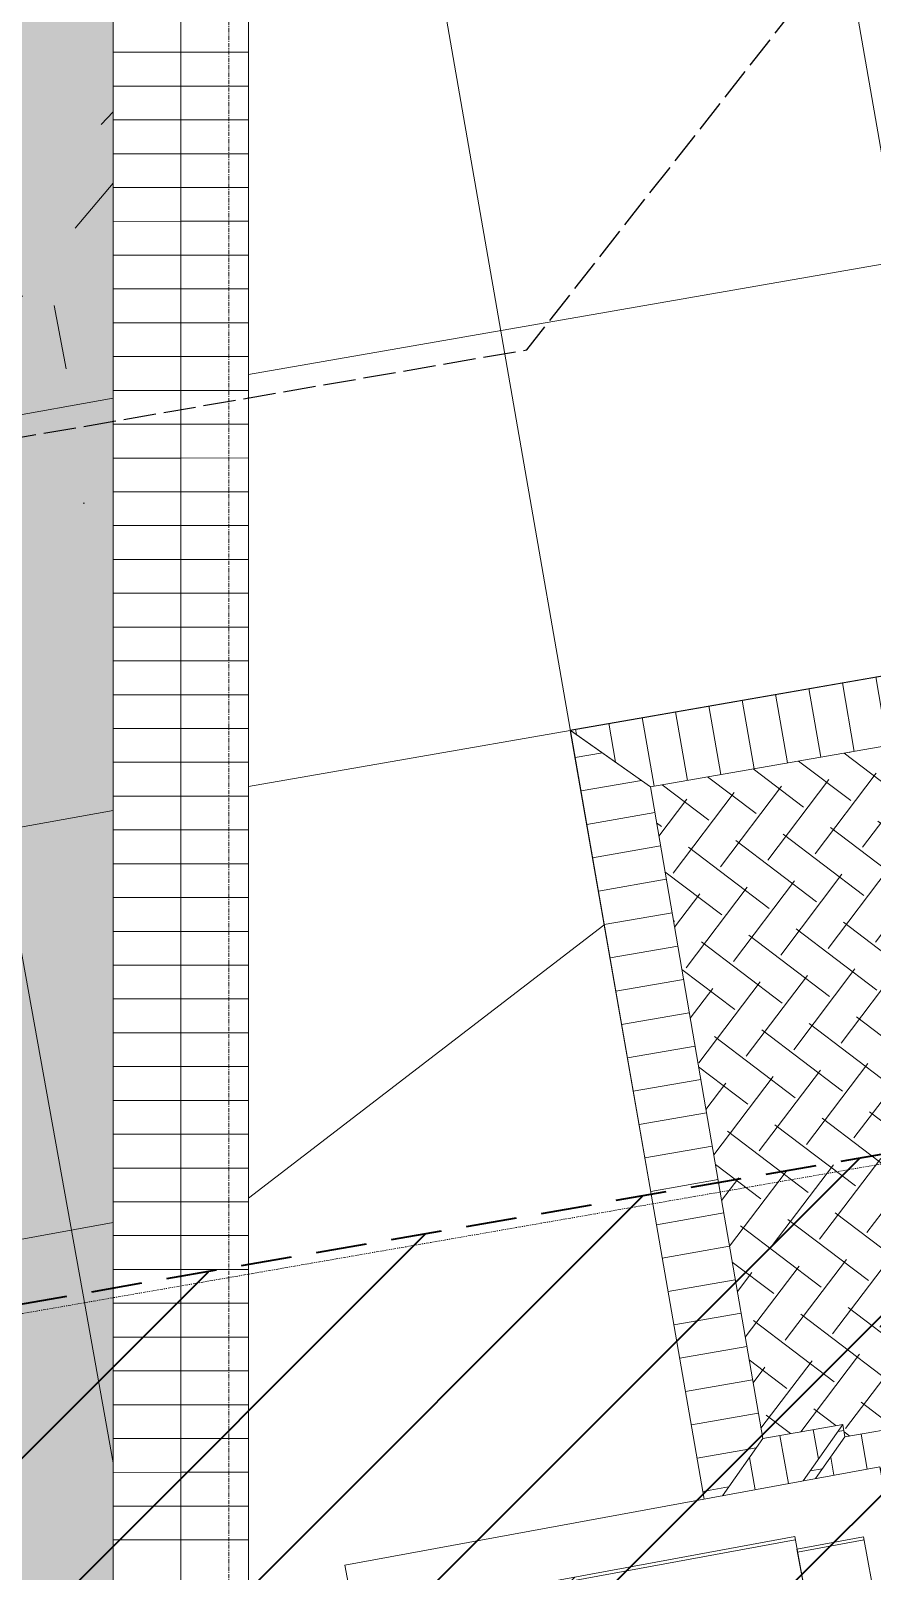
# Model space of a CAD drawing. Header units: inches. Extents: x 3268 to 7018, y 976 to 6708.
# Drawn here: x 4363.1 to 4462.6, y 5453.7 to 5636 of the extents above; entities that cross this region are included whole.
import ezdxf

# ---------------------------------------------------------------- set-up
doc = ezdxf.new("R2010")
doc.units = ezdxf.units.IN
doc.header["$MEASUREMENT"] = 0
for name, pattern in [('Double Dash 3_8_', [0.9999999999999999, 0.3749999999999999, -0.125, 0.125, -0.125, 0.125, -0.125]), ('Grid Line 1_2_', [0.8749999999999999, 0.4999999999999999, -0.125, 0.125, -0.125]), ('IMPORT-DASHED _2_', [8.999999999999996, 5.999999999999998, -2.999999999999999]), ('IMPORT-EASEMENT2', [4.799999999999999, 3.839999999999999, -0.9599999999999999])]:
    doc.linetypes.add(name, pattern=pattern)
for name, color, linetype, lineweight in [('A-WALL', 113, 'Continuous', 9), ('A-WALL-PATT', 111, 'Continuous', 15), ('C-ANNO-5FT-PED-ZONE', 130, 'Continuous', 25), ('C-ESMT-STBK', 4, 'IMPORT-DASHED _2_', 35), ('C-PROP-LINE', 91, 'Double Dash 3_8_', 9), ('L-PVMT-BRCK-HATC', 252, 'Continuous', 15), ('L-PVMT-BRICK', 20, 'Continuous', 13), ('L-PVMT-CONC-HATC', 252, 'Continuous', 15), ('L-PVMT-CONC-HEAVY-HATC', 252, 'Continuous', 15), ('S-GRID', 1, 'Continuous', 9), ('site_dwg', 8, 'Continuous', 9)]:
    doc.layers.add(name, color=color, linetype=linetype, lineweight=lineweight)

# ---------------------------------------------------------------- blocks, each defined once
blk = doc.blocks.new('15_ FOUNDATION WALL HUNCH1 - 15_ FOUNDATION WALL HUNCH1-3345901-Overall Retail Plan Opt 2')
at = {"layer": 'A-WALL', "color": 7}
for p, q in [((4400.232079945039, 5454.430517896052), (4463.527873970931, 5466.087087322664)), ((4463.52787397093, 5466.087087322664), (4465.629195468032, 5454.6767994588)), ((4402.219623035851, 5443.638052849991), (4400.232079945038, 5454.430517896052)), ((4465.629195468032, 5454.6767994588), (4466.243858067512, 5451.339148742868)), ((4402.948799092275, 5439.678587951971), (4402.219623035851, 5443.638052849991)), ((4414.375343047542, 5441.782903174975), (4402.948799092276, 5439.678587951971))]:
    blk.add_line(p, q, dxfattribs=at)
blk = doc.blocks.new('WSP_5 Points - Structure_2022_rvt-1-Overall Retail Plan Opt 2')
at = {"layer": 'A-WALL', "lineweight": 9}
blk.add_blockref('15_ FOUNDATION WALL HUNCH1 - 15_ FOUNDATION WALL HUNCH1-3345901-Overall Retail Plan Opt 2', (0, 0), dxfattribs=at)
blk = doc.blocks.new('site_dwg_b1-12649367-Overall Retail Plan Opt 2')
at = {"layer": 'L-PVMT-BRCK-HATC', "color": 53}
blk.add_line((0, -7.990953345783054), (0, 0), dxfattribs=at)
blk = doc.blocks.new('site_dwg_b2-12649368-Overall Retail Plan Opt 2')
at = {"layer": 'L-PVMT-BRCK-HATC', "color": 53}
blk.add_line((0, 0), (0, 7.990953347180038), dxfattribs=at)
blk = doc.blocks.new('site_dwg_b2-V272-Overall Retail Plan Opt 2')
at = {"layer": 'L-PVMT-BRCK-HATC', "color": 53}
for p, q in [((0, 4.54646171455166), (0, 7.990953347180038)), ((0, 0), (0, 4.54646171455166))]:
    blk.add_line(p, q, dxfattribs=at)
blk = doc.blocks.new('site_dwg-12440225-Overall Retail Plan Opt 2')
at = {"layer": 'C-ESMT-STBK'}
h = blk.add_hatch(dxfattribs=at)
h.set_pattern_fill('FP_236', color=43, style=0, pattern_type=2)
h.set_pattern_definition([(41.19300000000002, (24349227.445, 9821790.73), (-9.878962955707756, 11.2874306606842), [])])
h.paths.add_polyline_path([(24340754.41764874, 9814238.256800799), (24341007.28369483, 9818038.207201697), (24340597.61508091, 9818336.289935663), (24339080.54507963, 9818175.041572), (24339041.04656363, 9818170.586227996), (24338991.68861391, 9818164.27902802), (24338951.70183868, 9818158.637384389), (24338912.96937073, 9818152.689061128), (24338874.36010189, 9818146.280125272), (24338835.87236292, 9818139.411975248), (24338797.50579851, 9818132.085986648), (24338766.50818425, 9818125.853604812), (24338766.89231019, 9818124.002092425), (24338807.18576453, 9818132.259389622), (24338846.06993594, 9818139.731584428), (24338885.04424, 9818146.727429258), (24338924.10287013, 9818153.245822722), (24338956.51865115, 9818158.316607647), (24338953.32382087, 9818110.342748318), (24338969.07279708, 9818112.710400388), (24339007.86497075, 9818118.055290567), (24339046.71994471, 9818122.92269113), (24339092.45343486, 9818128.037917001), (24340292.99008468, 9818255.650188034), (24340584.31472673, 9818286.605874758), (24340934.68922023, 9818031.666679043), (24340687.3560084, 9814314.861073798), (24339595.34670922, 9814726.863514047), (24339587.50957331, 9814715.68687136), (24338715.45843181, 9815327.180653278), (24338691.60180446, 9815293.158049863), (24339013.48739237, 9815068.288049085), (24339549.36884944, 9814692.907733086), (24340725.61240819, 9814249.124683892)])
h.paths.add_polyline_path([(24338722.46981283, 9815337.179779818), (24338763.80719084, 9815396.132170605), (24338658.92817304, 9815468.79891386), (24338617.74228099, 9815409.741564125), (24338722.19139668, 9815337.372683933)])
at = {"layer": 'L-PVMT-BRCK-HATC'}
h = blk.add_hatch(dxfattribs=at)
h.set_pattern_fill('FP_253', color=53, style=0, pattern_type=2)
h.set_pattern_definition([(96.066, (24339385.314, 9818254.832), (-3.982575313844651, -0.4232243725911518), [])])
h.paths.add_polyline_path([(24339401.92657724, 9818257.010245075), (24339672.03110692, 9818285.719377626), (24339679.32405116, 9818294.747108461), (24339392.89017029, 9818264.345277317)])
h = blk.add_hatch(dxfattribs=at)
h.set_pattern_fill('FP_251', color=53, style=0, pattern_type=2)
h.set_pattern_definition([(139, (-2.647, 24.487), (-5.640252899634691, -0.3944049038265942), [11.995, -3.998]), (229, (-5.665, 27.11), (-5.640252899634691, -0.3944049038265951), [11.995, -3.998])])
h.paths.add_polyline_path([(24339428.55892693, 9818171.875964226), (24339521.08645286, 9818181.708329763), (24339520.26751592, 9818189.414940042), (24339528.2200776, 9818190.285268689), (24339528.15127803, 9818191.761147194), (24339591.78545492, 9818198.523183478), (24339591.94395975, 9818197.031581586), (24339599.89917521, 9818197.876936367), (24339600.6863635, 9818190.469097085), (24339604.16744864, 9818190.873392574), (24339604.20517343, 9818190.548572749), (24339681.4408609, 9818198.751375798), (24339672.031099, 9818285.719450913), (24339401.92657737, 9818257.01024374), (24339410.06590983, 9818179.212897439), (24339419.62972487, 9818180.229188802), (24339419.7882297, 9818178.737586906), (24339427.62306153, 9818179.570149211), (24339428.46132477, 9818172.67839704)])
h = blk.add_hatch(dxfattribs=at)
h.set_pattern_fill('FP_257', color=53, style=0, pattern_type=2)
h.set_pattern_definition([(186.0659999999999, (24339416.31, 9818189.405), (0.4232243725911498, -3.982575313844652), [])])
h.paths.add_polyline_path([(24339402.69571975, 9818172.507943783), (24339404.85324378, 9818172.758520026), (24339410.06590983, 9818179.212897439), (24339401.92657737, 9818257.01024374), (24339392.93855277, 9818264.306191746), (24339402.36583184, 9818175.611624613)])
h = blk.add_hatch(dxfattribs=at)
h.set_pattern_fill('FP_258', color=53, style=0, pattern_type=2)
h.set_pattern_definition([(96.066, (24339395.505, 9818172.831), (-3.982575313844651, -0.4232243725911518), [])])
h.paths.add_polyline_path([(24339404.85324378, 9818172.758520024), (24339414.50109946, 9818173.87902825), (24339419.62972487, 9818180.2291888), (24339410.06590983, 9818179.212897439), (24339406.91290287, 9818175.308811365)])
h = blk.add_hatch(dxfattribs=at)
h.set_pattern_fill('FP_259', color=53, style=0, pattern_type=2)
h.set_pattern_definition([(96.066, (24339405.13, 9818172.236), (-3.982575313844651, -0.4232243725911518), [])])
h.paths.add_polyline_path([(24339416.00491994, 9818174.053682938), (24339423.68362686, 9818174.945492947), (24339423.71622442, 9818174.664819758), (24339427.62156437, 9818179.58245812), (24339419.77319373, 9818178.718971716), (24339416.50286866, 9818174.670165373)])
at = {"layer": 'L-PVMT-CONC-HEAVY-HATC'}
blk.add_hatch(color=10, dxfattribs=at).paths.add_polyline_path([(24339034.45294164, 9818139.686215965), (24339172.51037362, 9818130.673242142), (24339331.04890025, 9818149.086009609), (24339345.46750562, 9818365.777893864), (24339339.36727888, 9818365.12059131), (24339340.1101285, 9818375.635033764), (24339340.68639733, 9818380.845832286), (24339341.71533098, 9818385.986435609), (24339343.18907398, 9818391.01759736), (24339345.09637491, 9818395.900906703), (24339347.42267232, 9818400.599081598), (24339350.1502059, 9818405.076253429), (24339353.25815204, 9818409.298240844), (24339356.72278289, 9818413.232810723), (24339360.5176474, 9818416.849924253), (24339364.61377338, 9818420.121966276), (24339368.97988858, 9818423.023956105), (24339373.58265955, 9818425.533738254), (24339378.38694603, 9818427.632151574), (24339383.35606927, 9818429.303175554), (24339388.4520921, 9818430.534052612), (24339393.63610848, 9818431.315385519), (24338984.77940026, 9818387.223986715), (24338990.14131678, 9818387.283494664), (24338995.48713307, 9818386.86404498), (24339000.77415138, 9818385.968987856), (24339005.96014358, 9818384.605472244), (24339011.00368844, 9818382.784388727), (24339015.86450249, 9818380.520282542), (24339020.50376172, 9818377.831237419), (24339024.88441175, 9818374.738731122), (24339028.97146374, 9818371.267463923), (24339033.96347858, 9818365.94696753), (24339036.13680395, 9818363.302352518), (24339039.15786163, 9818358.87212674), (24339041.77131728, 9818354.189868791), (24339043.95629686, 9818349.292976497), (24339045.69534865, 9818344.220562007), (24339046.97458262, 9818339.013139382), (24339047.78378134, 9818333.71230102), (24339041.81936661, 9818333.059651455), (24339042.11469525, 9818328.399948092), (24339042.00640034, 9818323.732151328), (24339030.11978149, 9818145.09255933), (24339034.79225626, 9818144.78139479)])
h = blk.add_hatch(dxfattribs=at)
h.set_pattern_fill('FP_232', color=53, style=0, pattern_type=2)
h.set_pattern_definition([(46.19300000000002, (24338979.444, 9818120.447999999), (85.38150387086083, -13.22859292404817), [9, -99]), (351.193, (24338979.444, 9818120.447999999), (-10.62064755994405, 91.1690023275864), [7.2, -79.2]), (96.64499999999998, (24338986.559, 9818119.345), (74.76002862683923, 77.94162647593505), [7.649, -84.137]), (42.377, (24338981.038, 9818144.395), (126.4677473930227, -28.32172327621674), [13.5, -148.5]), (92.82899999999998, (24338991.577, 9818142.035), (119.6727138729239, 109.1905555040787), [11.473, -126.206]), (347.377, (24338981.038, 9818144.395), (119.6733132406946, 109.1893990641701), [10.8, -118.8]), (17.193, (24338992.613, 9818137.611), (68.2629967987523, -52.9637625367905), [8.999999999999998, -98.99999999999999]), (322.193, (24338992.613, 9818137.611), (34.91058173816557, 84.88719822625117), [7.2, -79.2]), (67.645, (24338998.301, 9818133.197999999), (103.1734446765189, 31.9249014341673), [7.649, -84.137]), (33.693, (24338979.444, 9818120.447999999), (4.108293375730504, 39.76222978580211), [0, -78.24, 0, -80.4, -79.5]), (33.693, (24338979.444, 9818120.447999999), (4.108293375730504, 39.76222978580211), [-158.64, 0, -79.5]), (3.693000000000001, (24338979.444, 9818120.447999999), (34.64115858913199, 45.12896102950528), [0, -45.84, 0, -76.44, -30.3]), (3.693000000000001, (24338979.444, 9818120.447999999), (34.64115858913199, 45.12896102950528), [-122.28, 0, -30.3]), (323.693, (24338952.743, 9818122.224), (63.73779343064437, -6.953958986973344), [0, -30, 0, -93.6, -124.2]), (323.693, (24338952.743, 9818122.224), (63.73779343064437, -6.953958986973344), [-123.6, 0, -124.2]), (313.693, (24338940.77, 9818123.021), (70.62563902423778, 7.339412062151933), [0, -39, 0, -62.16, -88.2]), (313.693, (24338940.77, 9818123.021), (70.62563902423778, 7.339412062151933), [-101.16, 0, -88.2])])
h.paths.add_polyline_path([(24339034.45294164, 9818139.686215965), (24339172.51037362, 9818130.673242142), (24339331.04890025, 9818149.086009609), (24339345.46750562, 9818365.777893864), (24339339.36727888, 9818365.12059131), (24339340.1101285, 9818375.635033764), (24339340.68639733, 9818380.845832286), (24339341.71533098, 9818385.986435609), (24339343.18907398, 9818391.01759736), (24339345.09637491, 9818395.900906703), (24339347.42267232, 9818400.599081598), (24339350.1502059, 9818405.076253429), (24339353.25815204, 9818409.298240844), (24339356.72278289, 9818413.232810723), (24339360.5176474, 9818416.849924253), (24339364.61377338, 9818420.121966276), (24339368.97988858, 9818423.023956105), (24339373.58265955, 9818425.533738254), (24339378.38694603, 9818427.632151574), (24339383.35606927, 9818429.303175554), (24339388.4520921, 9818430.534052612), (24339393.63610848, 9818431.315385519), (24338984.77940026, 9818387.223986715), (24338990.14131678, 9818387.283494664), (24338995.48713307, 9818386.86404498), (24339000.77415138, 9818385.968987856), (24339005.96014358, 9818384.605472244), (24339011.00368844, 9818382.784388727), (24339015.86450249, 9818380.520282542), (24339020.50376172, 9818377.831237419), (24339024.88441175, 9818374.738731122), (24339028.97146374, 9818371.267463923), (24339033.96347858, 9818365.94696753), (24339036.13680395, 9818363.302352518), (24339039.15786163, 9818358.87212674), (24339041.77131728, 9818354.189868791), (24339043.95629686, 9818349.292976497), (24339045.69534865, 9818344.220562007), (24339046.97458262, 9818339.013139382), (24339047.78378134, 9818333.71230102), (24339041.81936661, 9818333.059651455), (24339042.11469525, 9818328.399948092), (24339042.00640034, 9818323.732151328), (24339030.11978149, 9818145.09255933), (24339034.79225626, 9818144.78139479)])
at = {"layer": 'C-ANNO-5FT-PED-ZONE', "color": 213, "linetype": 'IMPORT-EASEMENT2', "flags": 128}
blk.add_lwpolyline([(24338757.89103355, 9818259.829577446), (24338764.37161343, 9818267.851631418), (24338857.63312338, 9818286.001599336), (24338966.91228903, 9818301.96594451), (24339007.6193051, 9818269.331970211), (24339390.7861137, 9818309.57629213), (24339429.49953949, 9818352.665390009), (24339669.44889234, 9818378.169426896), (24339705.75870582, 9818350.809485106), (24339794.43466422, 9818358.829278778), (24339821.88975324, 9818394.380950155), (24340360.53716485, 9818451.624941494), (24340421.19787955, 9818423.302957889), (24340484.23903498, 9818430.003555052), (24340521.98645926, 9818468.79265409), (24340618.52598977, 9818479.047274174), (24340676.33168202, 9818450.839159431), (24340728.00897283, 9818455.6527677), (24340770.81507509, 9818495.232813053), (24340910.85238823, 9818510.117274113)], dxfattribs=at)
at = {"layer": 'C-ESMT-STBK', "color": 43, "flags": 128}
blk.add_lwpolyline([(24339081.42672932, 9818175.138684813), (24339340.93540259, 9818202.759296682), (24340597.60633438, 9818336.292279817)], dxfattribs=at)
at = {"layer": 'L-PVMT-BRCK-HATC', "color": 53}
for p, q in [((24339406.86977719, 9818209.762164123), (24339401.92657737, 9818257.01024374)), ((24339398.82683536, 9818208.907526692), (24339402.69571975, 9818172.507943783)), ((24339419.62972487, 9818180.229188802), (24339414.4993564, 9818173.87882581)), ((24339410.06590983, 9818179.212897439), (24339404.85324378, 9818172.758520024)), ((24339418.98749229, 9818179.433989378), (24339419.70611184, 9818179.510352924)), ((24339415.41110931, 9818175.005784098), (24339416.90129004, 9818175.164136993))]:
    blk.add_line(p, q, dxfattribs=at)
at = {"layer": 'L-PVMT-BRCK-HATC', "color": 53, "flags": 128}
for points in [[(24339674.90227906, 9818259.852133486), (24339672.03109899, 9818285.719450913), (24339679.32405116, 9818294.747108461), (24339392.89017029, 9818264.345277317), (24339401.92657724, 9818257.010245075), (24339672.03110692, 9818285.719377626), (24339679.32297591, 9818294.74577745), (24339685.21215977, 9818239.33863298)], [(24339677.14218621, 9818238.481123177), (24339672.031099, 9818285.719450913), (24339401.92657737, 9818257.01024374), (24339406.86977719, 9818209.762164123)], [(24339401.92657737, 9818257.01024374), (24339392.93855277, 9818264.306191746), (24339398.82683536, 9818208.907526692)], [(24339404.85324378, 9818172.758520026), (24339410.06590983, 9818179.212897439), (24339406.86977719, 9818209.762164123)], [(24339406.86977719, 9818209.762164123), (24339410.06590983, 9818179.212897439), (24339419.62972487, 9818180.229188802), (24339419.7882297, 9818178.737586906), (24339427.62306153, 9818179.570149211), (24339428.55892693, 9818171.875964226), (24339521.08645286, 9818181.708329763), (24339520.26751592, 9818189.414940042), (24339528.22273141, 9818190.260294842), (24339528.06422839, 9818191.75189693), (24339591.78545492, 9818198.523183478), (24339591.94395975, 9818197.031581586), (24339599.89917521, 9818197.876936367), (24339600.6863635, 9818190.469097085)], [(24339414.50109946, 9818173.87902825), (24339419.62972487, 9818180.2291888), (24339410.06590983, 9818179.212897439)], [(24339416.00491994, 9818174.053682938), (24339419.7882297, 9818178.737586908), (24339416.00409225, 9818174.053586809)], [(24339419.7882297, 9818178.737586906), (24339427.62156437, 9818179.58245812), (24339423.71622442, 9818174.664819758)]]:
    blk.add_lwpolyline(points, dxfattribs=at)
at = {"layer": 'L-PVMT-BRICK', "color": 253}
for p, q in [((24339354.07923834, 9818374.705533857), (24339342.64989753, 9818202.938204173)), ((24339362.06158682, 9818374.174391054), (24339350.7246805, 9818203.79622502)), ((24339345.46750561, 9818365.777893867), (24339334.57503989, 9818202.079061143)), ((24339398.80830136, 9818208.905557282), (24339402.69242166, 9818172.50756074)), ((24339350.7246805, 9818203.79622502), (24339347.48992467, 9818155.18227777)), ((24339334.57503989, 9818202.079061143), (24339331.34018666, 9818153.463650066)), ((24339342.6413913, 9818202.810367236), (24339339.41506429, 9818154.32309364))]:
    blk.add_line(p, q, dxfattribs=at)
at = {"layer": 'L-PVMT-BRICK', "color": 253, "flags": 128}
blk.add_lwpolyline([(24339685.21215977, 9818239.33863298), (24339679.32297591, 9818294.74577745), (24339392.89683572, 9818264.301757673), (24339398.80830136, 9818208.905557282)], dxfattribs=at)
at = {"layer": 'L-PVMT-CONC-HATC', "color": 53}
for p, q in [((24339306.32024897, 9818421.138142964), (24339330.92827325, 9818201.69092026)), ((24339425.44736402, 9818412.572657594), (24339440.62006523, 9818269.37422397)), ((24339378.21542584, 9818402.802732207), (24339398.82442909, 9818208.907271003)), ((24339038.64078885, 9818273.151622854), (24339341.56445527, 9818307.120396065)), ((24339395.36255019, 9818241.06151789), (24339351.24421762, 9818211.604155889)), ((24339032.16462232, 9818175.823714778), (24339335.08828874, 9818209.792487986)), ((24339398.82442909, 9818208.907271003), (24339402.69331598, 9818172.507664608)), ((24339330.92827325, 9818201.69092026), (24339333.20076104, 9818181.425533328))]:
    blk.add_line(p, q, dxfattribs=at)
at = {"layer": 'L-PVMT-CONC-HATC', "color": 53, "flags": 128}
for points in [[(24340706.48034649, 9818452.191940768), (24340267.03909673, 9818405.484059697), (24339357.71376261, 9818308.83255142)], [(24340508.63663049, 9818382.89290426), (24340272.11240364, 9818357.752921466), (24339354.47899012, 9818260.218353653)]]:
    blk.add_lwpolyline(points, dxfattribs=at)
blk.add_lwpolyline([(24339338.32637201, 9818258.456442025), (24339035.40270558, 9818224.487668816)], close=True, dxfattribs=at)
at = {"rotation": 266.1990718192507}
for name, p in [('site_dwg_b1-12649367-Overall Retail Plan Opt 2', (24339352.26598359, 9818347.412359273)), ('site_dwg_b2-12649368-Overall Retail Plan Opt 2', (24339352.26598359, 9818347.412359273)), ('site_dwg_b1-12649367-Overall Retail Plan Opt 2', (24339352.00082333, 9818343.421157695)), ('site_dwg_b2-12649368-Overall Retail Plan Opt 2', (24339352.00082333, 9818343.421157695)), ('site_dwg_b1-12649367-Overall Retail Plan Opt 2', (24339351.73566307, 9818339.429956116)), ('site_dwg_b2-12649368-Overall Retail Plan Opt 2', (24339351.73566307, 9818339.429956116)), ('site_dwg_b1-12649367-Overall Retail Plan Opt 2', (24339351.47050282, 9818335.438754538)), ('site_dwg_b2-12649368-Overall Retail Plan Opt 2', (24339351.47050282, 9818335.438754538)), ('site_dwg_b1-12649367-Overall Retail Plan Opt 2', (24339351.20534256, 9818331.44755296)), ('site_dwg_b2-12649368-Overall Retail Plan Opt 2', (24339351.20534256, 9818331.44755296)), ('site_dwg_b1-12649367-Overall Retail Plan Opt 2', (24339350.9401823, 9818327.456351383)), ('site_dwg_b2-12649368-Overall Retail Plan Opt 2', (24339350.9401823, 9818327.456351383)), ('site_dwg_b1-12649367-Overall Retail Plan Opt 2', (24339350.67502204, 9818323.465149803)), ('site_dwg_b2-12649368-Overall Retail Plan Opt 2', (24339350.67502204, 9818323.465149803)), ('site_dwg_b1-12649367-Overall Retail Plan Opt 2', (24339350.40986178, 9818319.473948225)), ('site_dwg_b2-12649368-Overall Retail Plan Opt 2', (24339350.40986178, 9818319.473948225)), ('site_dwg_b1-12649367-Overall Retail Plan Opt 2', (24339350.14470152, 9818315.482746648)), ('site_dwg_b2-12649368-Overall Retail Plan Opt 2', (24339350.14470152, 9818315.482746648)), ('site_dwg_b1-12649367-Overall Retail Plan Opt 2', (24339349.87954126, 9818311.49154507)), ('site_dwg_b2-12649368-Overall Retail Plan Opt 2', (24339349.87954126, 9818311.49154507)), ('site_dwg_b1-12649367-Overall Retail Plan Opt 2', (24339349.61438101, 9818307.50034349)), ('site_dwg_b2-12649368-Overall Retail Plan Opt 2', (24339349.61438101, 9818307.50034349)), ('site_dwg_b1-12649367-Overall Retail Plan Opt 2', (24339349.34922075, 9818303.509141913)), ('site_dwg_b2-12649368-Overall Retail Plan Opt 2', (24339349.34922075, 9818303.509141913)), ('site_dwg_b1-12649367-Overall Retail Plan Opt 2', (24339349.08406049, 9818299.517940335)), ('site_dwg_b2-12649368-Overall Retail Plan Opt 2', (24339349.08406049, 9818299.517940335)), ('site_dwg_b1-12649367-Overall Retail Plan Opt 2', (24339348.81890023, 9818295.526738757)), ('site_dwg_b2-12649368-Overall Retail Plan Opt 2', (24339348.81890023, 9818295.526738757)), ('site_dwg_b1-12649367-Overall Retail Plan Opt 2', (24339348.55373997, 9818291.535537178)), ('site_dwg_b2-12649368-Overall Retail Plan Opt 2', (24339348.55373997, 9818291.535537178)), ('site_dwg_b1-12649367-Overall Retail Plan Opt 2', (24339348.28857971, 9818287.5443356)), ('site_dwg_b2-12649368-Overall Retail Plan Opt 2', (24339348.28857971, 9818287.5443356)), ('site_dwg_b1-12649367-Overall Retail Plan Opt 2', (24339348.02341945, 9818283.553134022)), ('site_dwg_b2-12649368-Overall Retail Plan Opt 2', (24339348.02341945, 9818283.553134022)), ('site_dwg_b1-12649367-Overall Retail Plan Opt 2', (24339347.7582592, 9818279.561932445)), ('site_dwg_b2-12649368-Overall Retail Plan Opt 2', (24339347.7582592, 9818279.561932445)), ('site_dwg_b1-12649367-Overall Retail Plan Opt 2', (24339347.49309894, 9818275.570730865)), ('site_dwg_b2-12649368-Overall Retail Plan Opt 2', (24339347.49309894, 9818275.570730865)), ('site_dwg_b1-12649367-Overall Retail Plan Opt 2', (24339347.22793868, 9818271.579529287)), ('site_dwg_b2-12649368-Overall Retail Plan Opt 2', (24339347.22793868, 9818271.579529287)), ('site_dwg_b1-12649367-Overall Retail Plan Opt 2', (24339346.96277842, 9818267.58832771)), ('site_dwg_b2-12649368-Overall Retail Plan Opt 2', (24339346.96277842, 9818267.58832771)), ('site_dwg_b1-12649367-Overall Retail Plan Opt 2', (24339346.69761816, 9818263.597126132)), ('site_dwg_b2-12649368-Overall Retail Plan Opt 2', (24339346.69761816, 9818263.597126132)), ('site_dwg_b1-12649367-Overall Retail Plan Opt 2', (24339346.43245791, 9818259.605924552)), ('site_dwg_b2-12649368-Overall Retail Plan Opt 2', (24339346.43245791, 9818259.605924552)), ('site_dwg_b1-12649367-Overall Retail Plan Opt 2', (24339346.16729765, 9818255.614722975)), ('site_dwg_b2-12649368-Overall Retail Plan Opt 2', (24339346.16729765, 9818255.614722975)), ('site_dwg_b1-12649367-Overall Retail Plan Opt 2', (24339345.90213739, 9818251.623521397)), ('site_dwg_b2-12649368-Overall Retail Plan Opt 2', (24339345.90213739, 9818251.623521397)), ('site_dwg_b1-12649367-Overall Retail Plan Opt 2', (24339345.63697713, 9818247.63231982)), ('site_dwg_b2-12649368-Overall Retail Plan Opt 2', (24339345.63697713, 9818247.63231982)), ('site_dwg_b1-12649367-Overall Retail Plan Opt 2', (24339345.37181687, 9818243.64111824)), ('site_dwg_b2-12649368-Overall Retail Plan Opt 2', (24339345.37181687, 9818243.64111824)), ('site_dwg_b1-12649367-Overall Retail Plan Opt 2', (24339345.10665661, 9818239.649916662)), ('site_dwg_b2-12649368-Overall Retail Plan Opt 2', (24339345.10665661, 9818239.649916662)), ('site_dwg_b1-12649367-Overall Retail Plan Opt 2', (24339344.84149636, 9818235.658715084)), ('site_dwg_b2-12649368-Overall Retail Plan Opt 2', (24339344.84149636, 9818235.658715084)), ('site_dwg_b1-12649367-Overall Retail Plan Opt 2', (24339344.5763361, 9818231.667513506)), ('site_dwg_b2-12649368-Overall Retail Plan Opt 2', (24339344.5763361, 9818231.667513506)), ('site_dwg_b1-12649367-Overall Retail Plan Opt 2', (24339344.31117584, 9818227.676311927)), ('site_dwg_b2-12649368-Overall Retail Plan Opt 2', (24339344.31117584, 9818227.676311927)), ('site_dwg_b1-12649367-Overall Retail Plan Opt 2', (24339344.04601558, 9818223.68511035)), ('site_dwg_b2-12649368-Overall Retail Plan Opt 2', (24339344.04601558, 9818223.68511035)), ('site_dwg_b1-12649367-Overall Retail Plan Opt 2', (24339343.78085532, 9818219.693908773)), ('site_dwg_b2-12649368-Overall Retail Plan Opt 2', (24339343.78085532, 9818219.693908773)), ('site_dwg_b1-12649367-Overall Retail Plan Opt 2', (24339343.51569507, 9818215.702707194)), ('site_dwg_b2-12649368-Overall Retail Plan Opt 2', (24339343.51569507, 9818215.702707194)), ('site_dwg_b1-12649367-Overall Retail Plan Opt 2', (24339343.25053481, 9818211.711505616)), ('site_dwg_b2-12649368-Overall Retail Plan Opt 2', (24339343.25053481, 9818211.711505616)), ('site_dwg_b1-12649367-Overall Retail Plan Opt 2', (24339342.98537455, 9818207.720304038)), ('site_dwg_b2-12649368-Overall Retail Plan Opt 2', (24339342.98537455, 9818207.720304038)), ('site_dwg_b1-12649367-Overall Retail Plan Opt 2', (24339342.72021429, 9818203.72910246)), ('site_dwg_b2-V272-Overall Retail Plan Opt 2', (24339342.72021429, 9818203.72910246)), ('site_dwg_b1-12649367-Overall Retail Plan Opt 2', (24339342.45505403, 9818199.737900881)), ('site_dwg_b2-12649368-Overall Retail Plan Opt 2', (24339342.45505403, 9818199.737900881)), ('site_dwg_b1-12649367-Overall Retail Plan Opt 2', (24339342.18989377, 9818195.746699303)), ('site_dwg_b2-12649368-Overall Retail Plan Opt 2', (24339342.18989377, 9818195.746699303)), ('site_dwg_b1-12649367-Overall Retail Plan Opt 2', (24339341.92473352, 9818191.755497726)), ('site_dwg_b2-12649368-Overall Retail Plan Opt 2', (24339341.92473352, 9818191.755497726)), ('site_dwg_b1-12649367-Overall Retail Plan Opt 2', (24339341.65957326, 9818187.764296148)), ('site_dwg_b2-12649368-Overall Retail Plan Opt 2', (24339341.65957326, 9818187.764296148)), ('site_dwg_b1-12649367-Overall Retail Plan Opt 2', (24339341.394413, 9818183.773094568)), ('site_dwg_b2-12649368-Overall Retail Plan Opt 2', (24339341.394413, 9818183.773094568)), ('site_dwg_b1-12649367-Overall Retail Plan Opt 2', (24339341.12925274, 9818179.78189299)), ('site_dwg_b2-12649368-Overall Retail Plan Opt 2', (24339341.12925274, 9818179.78189299)), ('site_dwg_b1-12649367-Overall Retail Plan Opt 2', (24339340.86409248, 9818175.790691413)), ('site_dwg_b2-12649368-Overall Retail Plan Opt 2', (24339340.86409248, 9818175.790691413)), ('site_dwg_b1-12649367-Overall Retail Plan Opt 2', (24339340.59893222, 9818171.799489835)), ('site_dwg_b2-12649368-Overall Retail Plan Opt 2', (24339340.59893222, 9818171.799489835))]:
    blk.add_blockref(name, p, dxfattribs=at)
blk = doc.blocks.new('Family - ___-10568875-Overall Retail Plan Opt 2')
at = {"layer": 'C-PROP-LINE'}
blk.add_line((5623.959038603503, 5703.858906817217), (4121.824359715941, 5442.397425769841), dxfattribs=at)

msp = doc.modelspace()

# ---------------------------------------------------------------- block references
at = {"lineweight": 5}
msp.add_blockref('WSP_5 Points - Structure_2022_rvt-1-Overall Retail Plan Opt 2', (0, 0), dxfattribs=at)

# ---------------------------------------------------------------- next in the draw order: hatches: boundary and pattern name
at = {"layer": 'A-WALL-PATT', "lineweight": 9}
h = msp.add_hatch(dxfattribs=at)
h.set_pattern_fill('FP_16', color=256, style=0, pattern_type=2)
h.set_pattern_definition([(45, (0, 0), (-32.04961485728027, 32.04961485728027), [])])
h.paths.add_polyline_path([(4414.375343047546, 5450.24133765171), (4453.510963064624, 5457.448563326074), (4453.44304486669, 5457.817361534297), (4414.375343047544, 5450.622643692433)])
h.paths.add_polyline_path([(4576.563863660012, 5480.11001660288), (4623.765604695603, 5488.802701162826), (4623.69768671692, 5489.171499411428), (4576.495945204237, 5480.47881476362)])
h.paths.add_polyline_path([(4746.702926812206, 5511.442869477765), (4794.032290670857, 5520.159057089066), (4793.964372692178, 5520.527855337667), (4746.635008833526, 5511.811667726368)])
h.paths.add_polyline_path([(5030.063412556859, 5563.626608155409), (5038.875343047532, 5565.249415501899), (5038.875343047532, 5565.63072154262), (5029.995494578177, 5563.995406404013)])

# ---------------------------------------------------------------- next in the draw order: linework, layer by layer
at = {"layer": 'A-WALL', "lineweight": 15}
for p, q in [((4453.443044866686, 5457.817361534293), (4414.375343047541, 5450.62264369243)), ((4456.205051582642, 5442.819567733169), (4453.443044866686, 5457.817361534293)), ((4461.581755580888, 5457.794703948189), (4453.713030598147, 5456.345597566449)), ((4453.713030598147, 5456.345597566449), (4456.203356483113, 5442.822995117708)), ((4464.072081465853, 5444.272101499449), (4461.581755580888, 5457.794703948189))]:
    msp.add_line(p, q, dxfattribs=at)
at = {"layer": 'A-WALL'}
for p, q in [((4414.75034304754, 5450.310397746493), (4453.51096306462, 5457.44856332607)), ((4461.649673559569, 5457.425905699587), (4453.780948576828, 5455.976799317847))]:
    msp.add_line(p, q, dxfattribs=at)
at = {"layer": 'S-GRID', "linetype": 'Grid Line 1_2_'}
msp.add_line((4386.500343047541, 3355.523582565587), (4386.500343047545, 6288.946146825838), dxfattribs=at)

# ---------------------------------------------------------------- next in the draw order: block references
at = {"layer": 'C-PROP-LINE'}
msp.add_blockref('Family - ___-10568875-Overall Retail Plan Opt 2', (0, 0), dxfattribs=at)
at = {"layer": 'site_dwg', "color": 53, "lineweight": 15, "rotation": 3.810000000000009}
msp.add_blockref('site_dwg-12440225-Overall Retail Plan Opt 2', (-23628768.691637, -11408316.78144797), dxfattribs=at)

doc.saveas('drawing.dxf')
